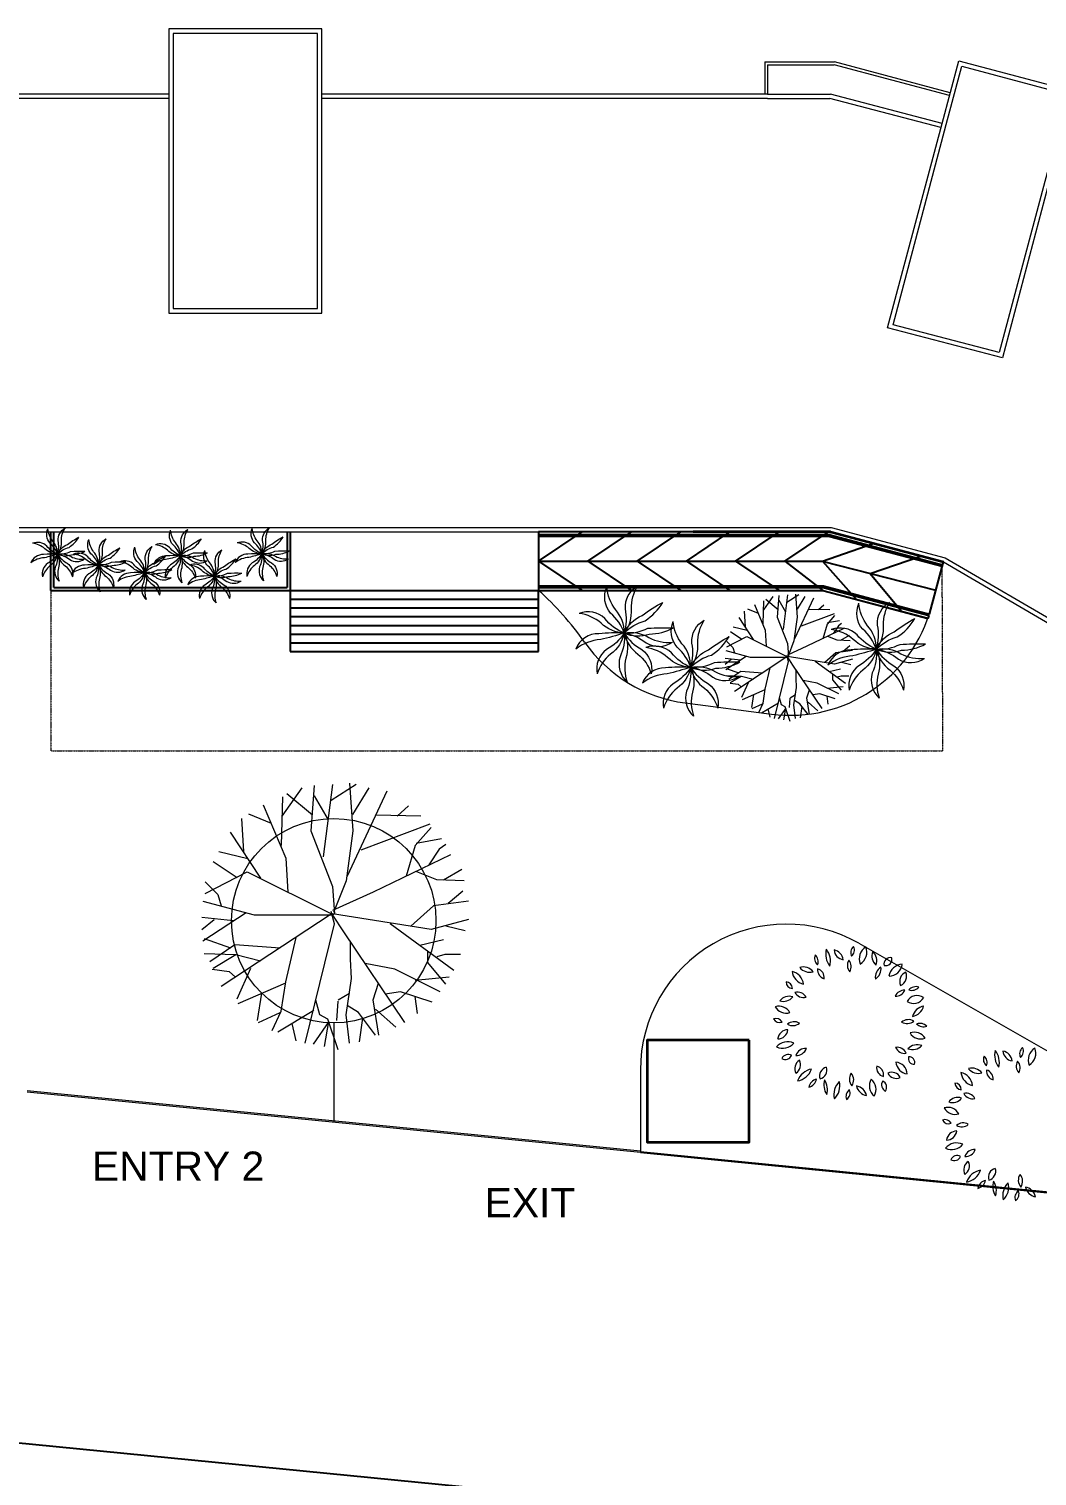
# Model space of a CAD drawing. Header units: millimetres. Extents: x 3079 to 579737, y 1565 to 1161826.
# Drawn here: x 469906 to 504429, y 960470 to 1010039 of the extents above; entities that cross this region are included whole.
import ezdxf

# ---------------------------------------------------------------- set-up
doc = ezdxf.new("R2010")
doc.units = ezdxf.units.MM
doc.linetypes.add('DASHED2', pattern=[9.525, 6.35, -3.175])
for name, color, linetype, lineweight in [('1', 7, 'Continuous', 35), ('A_ELE1', 250, 'Continuous', 20), ('ABOVE', 252, 'DASHED2', 9), ('IG-Area', 250, 'Continuous', 30), ('TWOWHEELER', 250, 'Continuous', 9)]:
    doc.layers.add(name, color=color, linetype=linetype, lineweight=lineweight)
doc.layers.add('IG-Elevation', color=252, linetype='Continuous')
doc.layers.add('TREES', color=72, linetype='Continuous', lineweight=5, transparency=0.05)
doc.styles.get("Standard").update_dxf_attribs({"font": 'arial.ttf'})

msp = doc.modelspace()

# ---------------------------------------------------------------- linework, layer by layer
for p, q in [((470654, 990809), (470654, 992809)), ((470754, 990909), (470754, 992809)), ((478754, 992809), (478754, 990909)), ((478854, 992809), (478854, 990809)), ((497354, 992809), (487354, 992809)), ((487354, 992809), (487354, 990809)), ((487354, 991809), (488850, 992809)), ((497341, 992709), (487354, 992709)), ((497335, 992659), (487354, 992659)), ((489043, 991809), (490538, 992809)), ((490731, 991809), (492226, 992809)), ((492419, 991809), (493914, 992809)), ((494107, 991809), (495602, 992809)), ((495795, 991809), (497290, 992809)), ((497077, 991809), (498822, 992419)), ((497335, 992659), (501182, 991636)), ((497341, 992709), (501194, 991685)), ((497354, 992809), (501220, 991781)), ((498711, 991391), (500452, 991985)), ((487354, 991809), (497076, 991809)), ((487354, 991809), (488850, 990809)), ((489043, 991809), (490538, 990809)), ((490731, 991809), (492226, 990809)), ((492419, 991809), (493914, 990809)), ((494107, 991809), (495602, 990809)), ((495795, 991809), (497093, 990809)), ((497076, 991809), (500963, 990815)), ((497077, 991809), (498238, 990506)), ((498711, 991391), (499788, 990093)), ((500745, 989993), (501220, 991781)), ((470754, 990909), (478754, 990909)), ((470654, 990809), (478854, 990809)), ((478854, 990809), (487354, 990809)), ((478854, 990809), (478854, 988709)), ((478854, 990809), (478854, 988709)), ((478854, 990509), (487354, 990509)), ((487354, 988709), (487354, 990809)), ((487354, 988709), (487354, 990809)), ((487354, 990809), (497093, 990809)), ((497093, 990809), (500706, 989848)), ((497093, 990809), (500690, 989853)), ((478854, 990209), (487354, 990209)), ((478854, 989909), (487354, 989909)), ((500706, 989848), (500732, 989945)), ((478854, 989609), (487354, 989609)), ((478854, 989309), (487354, 989309)), ((478854, 989009), (487354, 989009)), ((478854, 988709), (487354, 988709)), ((478854, 988709), (487354, 988709))]:
    msp.add_line(p, q)
for points in [[(487354, 990959), (490345, 990959), (497113, 990959), (500745, 989993)], [(487354, 990909), (490345, 990909), (497106, 990909), (500732, 989945)], [(487354, 990809), (490345, 990809), (497093, 990809)]]:
    msp.add_lwpolyline(points)
at = {"layer": '1'}
for q in [(492654, 992809), (501220, 991781)]:
    msp.add_line((497354, 992809), q, dxfattribs=at)
msp.add_lwpolyline([(494572, 975405), (491072, 975405), (491072, 971905), (494572, 971905)], close=True, dxfattribs=at)
at = {"layer": 'A_ELE1'}
for p, q in [((495104, 1008909), (497496, 1008909)), ((495104, 1008909), (495104, 1007809)), ((495204, 1008809), (497482, 1008809)), ((495204, 1008809), (495204, 1007809)), ((501431, 1007759), (497482, 1008809)), ((501457, 1007856), (497496, 1008909)), ((474696, 1007809), (457354, 1007809)), ((495204, 1007809), (479934, 1007809)), ((495204, 1007809), (497354, 1007809)), ((501177, 1006804), (497354, 1007809)), ((474696, 1007659), (457504, 1007659)), ((495204, 1007659), (479934, 1007659)), ((495204, 1007659), (497335, 1007659)), ((501139, 1006659), (497335, 1007659)), ((457504, 992959), (497374, 992959)), ((497374, 992959), (501278, 991921)), ((457354, 992809), (497354, 992809)), ((497354, 992809), (501220, 991781)), ((501278, 991921), (521898, 979895)), ((501220, 991781), (521952, 979689)), ((470654, 990809), (478854, 990809)), ((469844, 973680), (490844, 971610)), ((469844, 973629), (490844, 971560))]:
    msp.add_line(p, q, dxfattribs=at)
for points in [[(479934, 1010039), (474696, 1010039), (474696, 1007809), (474700, 1000309), (479934, 1000309), (479934, 1007809)], [(479784, 1009889), (474846, 1009889), (474846, 1007809), (474850, 1000459), (479784, 1000459), (479784, 1007809)], [(499313, 999796), (501177, 1006804), (501748, 1008948), (505672, 1007904), (505101, 1005761), (503241, 998768)], [(499497, 999903), (501322, 1006766), (501854, 1008764), (505488, 1007798), (504956, 1005799), (503135, 998951)]]:
    msp.add_lwpolyline(points, close=True, dxfattribs=at)
at = {"layer": 'ABOVE', "ltscale": 0.25}
for p, q in [((470654, 992809), (470654, 985309)), ((501204, 985309), (501182, 991636)), ((470654, 985309), (501204, 985309))]:
    msp.add_line(p, q, dxfattribs=at)
at = {"layer": 'IG-Area'}
msp.add_line((490844, 971560), (537767, 966935), dxfattribs=at)
at = {"layer": 'IG-Elevation'}
for points in [[(571543, 951278), (534473, 966460, 0.07275), (529135, 967786), (490844, 971560)], [(562494, 942016), (529925, 955355, 0.07275), (527958, 955844), (377433, 970679, 0.438837), (372492, 966268), (372213, 947573)]]:
    msp.add_lwpolyline(points, format="xyb", dxfattribs=at)
at = {"layer": 'TREES'}
for p, q in [((495065, 990451), (495043, 989659)), ((495381, 990600), (495057, 990138)), ((495140, 990507), (495558, 990158)), ((495585, 990636), (495529, 989895)), ((495585, 990470), (495815, 990075)), ((495882, 990655), (495733, 989469)), ((496272, 990655), (495864, 990395)), ((496773, 990544), (496123, 989153)), ((496160, 990674), (496216, 989895)), ((496476, 990600), (496211, 990165)), ((494397, 990099), (494431, 989561)), ((494509, 990172), (494880, 990024)), ((494750, 990321), (495121, 989450)), ((497478, 990006), (496346, 989579)), ((497329, 990136), (496593, 990152)), ((497125, 990303), (496940, 990136)), ((497496, 989950), (497236, 989654)), ((494026, 989561), (494501, 989443)), ((494211, 989876), (494709, 989123)), ((495121, 989450), (495155, 988894)), ((495529, 989895), (495882, 988986)), ((496216, 989895), (496105, 989078)), ((497812, 989506), (496550, 988893)), ((497236, 989654), (497088, 989153)), ((497664, 989764), (497255, 989692)), ((497627, 989598), (497459, 989338)), ((497738, 989673), (497627, 989598)), ((493803, 988874), (494490, 989227)), ((493803, 989060), (494007, 988855)), ((493934, 989394), (494323, 989134)), ((494490, 989227), (495901, 988522)), ((495882, 988986), (495918, 988540)), ((496105, 989078), (495901, 988559)), ((497589, 989097), (497262, 989227)), ((498035, 989078), (497589, 989097)), ((497998, 989265), (497699, 989088)), ((498016, 988912), (497775, 988707)), ((493747, 988485), (494268, 988429)), ((493747, 988281), (493951, 988448)), ((493766, 988745), (494601, 988522)), ((493766, 988095), (494471, 988559)), ((494007, 988855), (494063, 988670)), ((494063, 987353), (495864, 988540)), ((494601, 988522), (495882, 988522)), ((495918, 988374), (495864, 988578)), ((497496, 988281), (495882, 988540)), ((496550, 988893), (495885, 988594)), ((496067, 988244), (495891, 988518)), ((497534, 988670), (497163, 988337)), ((498109, 988448), (497496, 988281)), ((498109, 988745), (497534, 988670)), ((493785, 988133), (494215, 987982)), ((493878, 987761), (494286, 988040)), ((494286, 988040), (495029, 987984)), ((495121, 987427), (495288, 988151)), ((495437, 986425), (495918, 988374)), ((497069, 986759), (496067, 988244)), ((496178, 987798), (496178, 988095)), ((497868, 987613), (496828, 988374)), ((497700, 988114), (497311, 988021)), ((497441, 987743), (497441, 987929)), ((498054, 988262), (497738, 988337)), ((493785, 987891), (494305, 987873)), ((493915, 987631), (494193, 987594)), ((493934, 987650), (494305, 987873)), ((494193, 987594), (494299, 987503)), ((494305, 987873), (494709, 987768)), ((494323, 987148), (494546, 987650)), ((495047, 986944), (495121, 987427)), ((496105, 986888), (496197, 987483)), ((496197, 987483), (496178, 987798)), ((496902, 987631), (496420, 987725)), ((497645, 987260), (496902, 987631)), ((497794, 987502), (497236, 987446)), ((497738, 987390), (497441, 987743)), ((497719, 987873), (497589, 987835)), ((497979, 987873), (497719, 987873)), ((494342, 987075), (495121, 987409)), ((494657, 986796), (494731, 987242)), ((494898, 986629), (495047, 986944)), ((494992, 986611), (495578, 986961)), ((495678, 986888), (495614, 987128)), ((495956, 986796), (495974, 987111)), ((495974, 987130), (496160, 987242)), ((496309, 986926), (496123, 987038)), ((496550, 987130), (496636, 987406)), ((496642, 986555), (496550, 987130)), ((496921, 986684), (496587, 986982)), ((496996, 987260), (496747, 987225)), ((497515, 987093), (496996, 987260)), ((497274, 986907), (497236, 987186)), ((494675, 986759), (495029, 986926)), ((495288, 986462), (495224, 986745)), ((495827, 986778), (495567, 986407)), ((495808, 986815), (495678, 986888)), ((495752, 986369), (495827, 986778)), ((495974, 986313), (495808, 986815)), ((496160, 986425), (496105, 986888)), ((496587, 986555), (496309, 986926)), ((496327, 986443), (496382, 986833)), ((479248, 984045), (478570, 983078)), ((479675, 984122), (479558, 982568)), ((480298, 984160), (479986, 981676)), ((481113, 984160), (480259, 983616)), ((480879, 984199), (480996, 982568)), ((481540, 984045), (480985, 983135)), ((477926, 983462), (478704, 981637)), ((478586, 983733), (478541, 982074)), ((478742, 983850), (479618, 983120)), ((479675, 983772), (480156, 982946)), ((482163, 983928), (480802, 981014)), ((477186, 982996), (477258, 981869)), ((477421, 983150), (478198, 982839)), ((483328, 983073), (481787, 983106)), ((482901, 983423), (482513, 983073)), ((476798, 982529), (477840, 980952)), ((479558, 982568), (480298, 980665)), ((480996, 982568), (480764, 980858)), ((483639, 982800), (481269, 981908)), ((483677, 982683), (483133, 982064)), ((483133, 982064), (482822, 981014)), ((484029, 982295), (483172, 982143)), ((484183, 982103), (483951, 981947)), ((476217, 981520), (477032, 980975)), ((476410, 981869), (477404, 981622)), ((478704, 981637), (478773, 980471)), ((484340, 981754), (481696, 980469)), ((483951, 981947), (483600, 981403)), ((475943, 980430), (477382, 981170)), ((477382, 981170), (480336, 979694)), ((483873, 980897), (483186, 981170)), ((484728, 981249), (484103, 980879)), ((475943, 980821), (476371, 980392)), ((480298, 980665), (480373, 979732)), ((480764, 980858), (480336, 979771)), ((484806, 980858), (483873, 980897)), ((484767, 980509), (484261, 980081)), ((475865, 980159), (477614, 979694)), ((476371, 980392), (476488, 980003)), ((481696, 980469), (480302, 979845)), ((483756, 980003), (482979, 979305)), ((484962, 980159), (483756, 980003)), ((475826, 979616), (476916, 979499)), ((475826, 979188), (476254, 979537)), ((475865, 978800), (477343, 979771)), ((476488, 977245), (480259, 979732)), ((477614, 979694), (480298, 979694)), ((480373, 979383), (480259, 979810)), ((483677, 979188), (480298, 979732)), ((480685, 979110), (480316, 979686)), ((484962, 979537), (483677, 979188)), ((479365, 975302), (480373, 979383)), ((482783, 976001), (480685, 979110)), ((484456, 977789), (482278, 979383)), ((484845, 979149), (484183, 979305)), ((475904, 978878), (476806, 978563)), ((476100, 978099), (476955, 978683)), ((476955, 978683), (478510, 978566)), ((478704, 977400), (479053, 978917)), ((480918, 978177), (480918, 978800)), ((484105, 978839), (483289, 978643)), ((475904, 978373), (476993, 978334)), ((476217, 977867), (476993, 978334)), ((476993, 978334), (477840, 978114)), ((480957, 977517), (480918, 978177)), ((482434, 977828), (481423, 978023)), ((483562, 978062), (483562, 978450)), ((484183, 977322), (483562, 978062)), ((484144, 978334), (483873, 978255)), ((484689, 978334), (484144, 978334)), ((476177, 977828), (476759, 977749)), ((476759, 977749), (476981, 977559)), ((477032, 976817), (477499, 977867)), ((480764, 976272), (480957, 977517)), ((483990, 977051), (482434, 977828)), ((484301, 977556), (483133, 977440)), ((477071, 976662), (478704, 977361)), ((478547, 976389), (478704, 977400)), ((481696, 976778), (481876, 977355)), ((482629, 977051), (482108, 976977)), ((483716, 976701), (482629, 977051)), ((477731, 976079), (477887, 977012)), ((479871, 976272), (479735, 976773)), ((480451, 976079), (480490, 976739)), ((480490, 976778), (480879, 977012)), ((481191, 976351), (480802, 976585)), ((481890, 975573), (481696, 976778)), ((483211, 976311), (483133, 976895)), ((477770, 976001), (478510, 976351)), ((478237, 975730), (478547, 976389)), ((478432, 975691), (479661, 976424)), ((480181, 976040), (479636, 975263)), ((480142, 976118), (479871, 976272)), ((480025, 975185), (480181, 976040)), ((480490, 975067), (480142, 976118)), ((480879, 975302), (480764, 976272)), ((481773, 975573), (481191, 976351)), ((481230, 975339), (481345, 976157)), ((482473, 975845), (481773, 976467)), ((479053, 975378), (478919, 975972))]:
    msp.add_line(p, q, dxfattribs=at)
for points in [[(470884, 992050, 0.132218), (470627, 992428, -0.290059), (470554, 992918)], [(470884, 992050, 0.189994), (470719, 992495, -0.147093), (470554, 992918)], [(470884, 992050, 0.189994), (471019, 992505, -0.147093), (471141, 992943)], [(470884, 992050, 0.132218), (470905, 992507, -0.290059), (471141, 992943)], [(475089, 991999, 0.189994), (475224, 992453, -0.147093), (475346, 992891)], [(475089, 991999, 0.132218), (475110, 992455, -0.290059), (475346, 992891)], [(477884, 992062, 0.132218), (477627, 992440, -0.290059), (477554, 992930)], [(477884, 992062, 0.189994), (477719, 992507, -0.147093), (477554, 992930)], [(477884, 992062, 0.189994), (478019, 992517, -0.147093), (478142, 992954)], [(477884, 992062, 0.132218), (477906, 992519, -0.290059), (478142, 992954)], [(470884, 992050, -0.132218), (470518, 992325, 0.290059), (470032, 992421)], [(470884, 992050, -0.189994), (470447, 992236, 0.147093), (470032, 992421)], [(470884, 992050, -0.132218), (471278, 992282, 0.112756), (471614, 992630)], [(470884, 992050, -0.189994), (471224, 992381, -0.042997), (471614, 992630)], [(472287, 991683, 0.132218), (472030, 992061, -0.290059), (471957, 992551)], [(472287, 991683, 0.189994), (472122, 992128, -0.147093), (471957, 992551)], [(472287, 991683, 0.189994), (472422, 992138, -0.147093), (472545, 992576)], [(472287, 991683, 0.132218), (472309, 992140, -0.290059), (472545, 992576)], [(475089, 991999, -0.132218), (474724, 992273, 0.290059), (474237, 992369)], [(475089, 991999, 0.132218), (474832, 992377, -0.290059), (474759, 992867)], [(475089, 991999, 0.189994), (474924, 992443, -0.147093), (474759, 992867)], [(475089, 991999, -0.132218), (475483, 992230, 0.112756), (475819, 992579)], [(475089, 991999, -0.189994), (475429, 992330, -0.042997), (475819, 992579)], [(477884, 992062, -0.132218), (477519, 992336, 0.290059), (477033, 992432)], [(477884, 992062, -0.189994), (477448, 992248, 0.147093), (477033, 992432)], [(477884, 992062, -0.132218), (478279, 992293, 0.112756), (478615, 992642)], [(477884, 992062, -0.189994), (478224, 992393, -0.042997), (478615, 992642)], [(470884, 992050, 0.033158), (470405, 992037, 0.319903), (469968, 991747)], [(470884, 992050, -0.018871), (470439, 991926, 0.153534), (469968, 991747)], [(470884, 992050, -0.132218), (470550, 991738, 0.290059), (470371, 991275)], [(470884, 992050, -0.189994), (470625, 991652, 0.147093), (470371, 991275)], [(470884, 992050, -0.132218), (470804, 991600, 0.290059), (470939, 991123)], [(470884, 992050, 0.132218), (471332, 992142, -0.02063), (471816, 992149)], [(470884, 992050, 0.189994), (471358, 992031, 0.126541), (471816, 992149)], [(470884, 992050, -0.189994), (471351, 991965, 0.147093), (471796, 991875)], [(470884, 992050, -0.132218), (471301, 991862, 0.290059), (471796, 991875)], [(470884, 992050, 0.189994), (471143, 991652, -0.147093), (471396, 991275)], [(470884, 992050, 0.132218), (471218, 991738, -0.290059), (471396, 991275)], [(470884, 992050, -0.189994), (470916, 991577, 0.147093), (470939, 991123)], [(472287, 991683, -0.132218), (471922, 991958, 0.290059), (471435, 992054)], [(472287, 991683, -0.189994), (471851, 991869, 0.147093), (471435, 992054)], [(472287, 991683, -0.132218), (472682, 991915, 0.112756), (473018, 992263)], [(472287, 991683, -0.189994), (472627, 992014, -0.042997), (473018, 992263)], [(473866, 991419, 0.132218), (473608, 991797, -0.290059), (473535, 992287)], [(473866, 991419, 0.189994), (473700, 991864, -0.147093), (473535, 992287)], [(473866, 991419, 0.189994), (474001, 991874, -0.147093), (474123, 992312)], [(473866, 991419, 0.132218), (473887, 991876, -0.290059), (474123, 992312)], [(473866, 991419, -0.132218), (474260, 991650, 0.112756), (474596, 991999)], [(473866, 991419, -0.189994), (474205, 991750, -0.042997), (474596, 991999)], [(475089, 991999, 0.033158), (474610, 991986, 0.319903), (474174, 991695)], [(475089, 991999, -0.018871), (474644, 991874, 0.153534), (474174, 991695)], [(475089, 991999, -0.189994), (474653, 992184, 0.147093), (474237, 992369)], [(475089, 991999, -0.132218), (474755, 991686, 0.290059), (474577, 991224)], [(475089, 991999, -0.189994), (474830, 991601, 0.147093), (474577, 991224)], [(475089, 991999, -0.132218), (475010, 991548, 0.290059), (475144, 991071)], [(475089, 991999, 0.132218), (475537, 992090, -0.02063), (476021, 992098)], [(475089, 991999, 0.189994), (475563, 991980, 0.126541), (476021, 992098)], [(475089, 991999, -0.189994), (475556, 991913, 0.147093), (476002, 991824)], [(475089, 991999, -0.132218), (475506, 991811, 0.290059), (476002, 991824)], [(475089, 991999, 0.189994), (475348, 991601, -0.147093), (475602, 991224)], [(475089, 991999, 0.132218), (475423, 991686, -0.290059), (475602, 991224)], [(475089, 991999, -0.189994), (475121, 991525, 0.147093), (475144, 991071)], [(476260, 991303, 0.132218), (476003, 991681, -0.290059), (475930, 992171)], [(476260, 991303, 0.189994), (476095, 991748, -0.147093), (475930, 992171)], [(476260, 991303, 0.189994), (476395, 991758, -0.147093), (476517, 992196)], [(476260, 991303, 0.132218), (476281, 991760, -0.290059), (476517, 992196)], [(477884, 992062, 0.033158), (477406, 992049, 0.319903), (476969, 991758)], [(477884, 992062, -0.018871), (477439, 991937, 0.153534), (476969, 991758)], [(477884, 992062, -0.132218), (477551, 991749, 0.290059), (477372, 991287)], [(477884, 992062, -0.189994), (477626, 991664, 0.147093), (477372, 991287)], [(477884, 992062, -0.132218), (477805, 991612, 0.290059), (477940, 991134)], [(477884, 992062, 0.132218), (478332, 992154, -0.02063), (478816, 992161)], [(477884, 992062, 0.189994), (478359, 992043, 0.126541), (478816, 992161)], [(477884, 992062, -0.189994), (478351, 991976, 0.147093), (478797, 991887)], [(477884, 992062, -0.132218), (478301, 991874, 0.290059), (478797, 991887)], [(477884, 992062, 0.189994), (478143, 991664, -0.147093), (478397, 991287)], [(477884, 992062, 0.132218), (478218, 991749, -0.290059), (478397, 991287)], [(477884, 992062, -0.189994), (477916, 991588, 0.147093), (477940, 991134)], [(472287, 991683, 0.033158), (471808, 991670, 0.319903), (471372, 991379)], [(472287, 991683, -0.018871), (471842, 991558, 0.153534), (471372, 991379)], [(472287, 991683, -0.132218), (471953, 991371, 0.290059), (471775, 990908)], [(472287, 991683, -0.189994), (472029, 991285, 0.147093), (471775, 990908)], [(472287, 991683, -0.132218), (472208, 991233, 0.290059), (472342, 990756)], [(472287, 991683, 0.132218), (472735, 991775, -0.02063), (473219, 991782)], [(472287, 991683, 0.189994), (472761, 991664, 0.126541), (473219, 991782)], [(472287, 991683, -0.189994), (472754, 991597, 0.147093), (473200, 991508)], [(472287, 991683, -0.132218), (472704, 991495, 0.290059), (473200, 991508)], [(472287, 991683, 0.189994), (472546, 991285, -0.147093), (472800, 990908)], [(472287, 991683, 0.132218), (472621, 991371, -0.290059), (472800, 990908)], [(472287, 991683, -0.189994), (472319, 991210, 0.147093), (472342, 990756)], [(473866, 991419, 0.033158), (473387, 991406, 0.319903), (472950, 991115)], [(473866, 991419, -0.018871), (473420, 991294, 0.153534), (472950, 991115)], [(473866, 991419, -0.132218), (473500, 991694, 0.290059), (473014, 991789)], [(473866, 991419, -0.189994), (473429, 991605, 0.147093), (473014, 991789)], [(473866, 991419, -0.132218), (473532, 991106, 0.290059), (473353, 990644)], [(473866, 991419, -0.189994), (473607, 991021, 0.147093), (473353, 990644)], [(473866, 991419, -0.132218), (473786, 990969, 0.290059), (473921, 990492)], [(473866, 991419, 0.132218), (474314, 991511, -0.02063), (474797, 991518)], [(473866, 991419, 0.189994), (474340, 991400, 0.126541), (474797, 991518)], [(473866, 991419, -0.189994), (474332, 991333, 0.147093), (474778, 991244)], [(473866, 991419, -0.132218), (474283, 991231, 0.290059), (474778, 991244)], [(473866, 991419, 0.189994), (474124, 991021, -0.147093), (474378, 990644)], [(473866, 991419, 0.132218), (474200, 991106, -0.290059), (474378, 990644)], [(473866, 991419, -0.189994), (473898, 990945, 0.147093), (473921, 990492)], [(476260, 991303, -0.132218), (475894, 991578, 0.290059), (475408, 991674)], [(476260, 991303, -0.189994), (475823, 991489, 0.147093), (475408, 991674)], [(476260, 991303, -0.132218), (476654, 991535, 0.112756), (476990, 991883)], [(476260, 991303, -0.189994), (476600, 991634, -0.042997), (476990, 991883)], [(476260, 991303, 0.132218), (476708, 991395, -0.02063), (477192, 991402)], [(476260, 991303, 0.189994), (476734, 991284, 0.126541), (477192, 991402)], [(476260, 991303, 0.033158), (475781, 991290, 0.319903), (475345, 990999)], [(476260, 991303, -0.018871), (475815, 991178, 0.153534), (475345, 990999)], [(476260, 991303, -0.132218), (475926, 990991, 0.290059), (475747, 990528)], [(476260, 991303, -0.189994), (476001, 990905, 0.147093), (475747, 990528)], [(476260, 991303, -0.132218), (476181, 990853, 0.290059), (476315, 990376)], [(476260, 991303, -0.189994), (476727, 991217, 0.147093), (477172, 991128)], [(476260, 991303, -0.132218), (476677, 991115, 0.290059), (477172, 991128)], [(476260, 991303, 0.189994), (476519, 990905, -0.147093), (476773, 990528)], [(476260, 991303, 0.132218), (476594, 990991, -0.290059), (476773, 990528)], [(476260, 991303, -0.189994), (476292, 990830, 0.147093), (476315, 990376)], [(490291, 989347, 0.132218), (489826, 990031, -0.290059), (489694, 990918)], [(490291, 989347, 0.189994), (489992, 990152, -0.147093), (489694, 990918)], [(490291, 989347, 0.189994), (490536, 990170, -0.147093), (490757, 990962)], [(490291, 989347, 0.132218), (490330, 990174, -0.290059), (490757, 990962)], [(498926, 988793, 0.189994), (499170, 989617, -0.147093), (499391, 990409)], [(498926, 988793, 0.132218), (498964, 989620, -0.290059), (499391, 990409)], [(490291, 989347, -0.132218), (489630, 989844, 0.290059), (488750, 990018)], [(490291, 989347, -0.189994), (489501, 989684, 0.147093), (488750, 990018)], [(490291, 989347, -0.132218), (491005, 989766, 0.112756), (491613, 990397)], [(490291, 989347, -0.189994), (490906, 989947, -0.042997), (491613, 990397)], [(498926, 988793, 0.132218), (498460, 989477, -0.290059), (498328, 990365)], [(498926, 988793, 0.189994), (498627, 989598, -0.147093), (498328, 990365)], [(490291, 989347, 0.132218), (491102, 989513, -0.02063), (491977, 989527)], [(490291, 989347, 0.189994), (491149, 989313, 0.126541), (491977, 989527)], [(492569, 988175, 0.132218), (492104, 988859, -0.290059), (491971, 989746)], [(492569, 988175, 0.189994), (492270, 988980, -0.147093), (491971, 989746)], [(492569, 988175, 0.189994), (492813, 988998, -0.147093), (493034, 989790)], [(492569, 988175, 0.132218), (492607, 989002, -0.290059), (493034, 989790)], [(498926, 988793, -0.132218), (498264, 989290, 0.290059), (497384, 989464)], [(498926, 988793, -0.189994), (498136, 989130, 0.147093), (497384, 989464)], [(498926, 988793, -0.132218), (499639, 989212, 0.112756), (500247, 989843)], [(498926, 988793, -0.189994), (499540, 989393, -0.042997), (500247, 989843)], [(490291, 989347, 0.033158), (489425, 989324, 0.319903), (488635, 988798)], [(490291, 989347, -0.018871), (489486, 989122, 0.153534), (488635, 988798)], [(490291, 989347, -0.132218), (489687, 988782, 0.290059), (489364, 987946)], [(490291, 989347, -0.189994), (489823, 988628, 0.147093), (489364, 987946)], [(490291, 989347, -0.132218), (490148, 988533, 0.290059), (490391, 987669)], [(490291, 989347, -0.189994), (491136, 989192, 0.147093), (491942, 989031)], [(490291, 989347, -0.132218), (491046, 989008, 0.290059), (491942, 989031)], [(490291, 989347, 0.189994), (490760, 988628, -0.147093), (491219, 987946)], [(490291, 989347, 0.132218), (490895, 988782, -0.290059), (491219, 987946)], [(490291, 989347, -0.189994), (490349, 988491, 0.147093), (490391, 987669)], [(492569, 988175, -0.132218), (493282, 988594, 0.112756), (493890, 989225)], [(492569, 988175, -0.189994), (493183, 988775, -0.042997), (493890, 989225)], [(498926, 988793, 0.132218), (499736, 988959, -0.02063), (500612, 988973)], [(498926, 988793, 0.189994), (499784, 988759, 0.126541), (500612, 988973)], [(492569, 988175, -0.132218), (491907, 988672, 0.290059), (491027, 988846)], [(492569, 988175, -0.189994), (491779, 988512, 0.147093), (491027, 988846)], [(498926, 988793, 0.033158), (498059, 988770, 0.319903), (497269, 988244)], [(498926, 988793, -0.018871), (498120, 988568, 0.153534), (497269, 988244)], [(498926, 988793, -0.132218), (498322, 988228, 0.290059), (497998, 987392)], [(498926, 988793, -0.189994), (498458, 988074, 0.147093), (497998, 987392)], [(498926, 988793, -0.132218), (498782, 987979, 0.290059), (499026, 987115)], [(498926, 988793, -0.189994), (499770, 988639, 0.147093), (500577, 988477)], [(498926, 988793, -0.132218), (499680, 988454, 0.290059), (500577, 988477)], [(498926, 988793, 0.189994), (499394, 988074, -0.147093), (499853, 987392)], [(498926, 988793, 0.132218), (499530, 988228, -0.290059), (499853, 987392)], [(498926, 988793, -0.189994), (498983, 987937, 0.147093), (499026, 987115)], [(492569, 988175, 0.033158), (491702, 988152, 0.319903), (490912, 987626)], [(492569, 988175, -0.018871), (491763, 987950, 0.153534), (490912, 987626)], [(492569, 988175, -0.132218), (491965, 987610, 0.290059), (491641, 986773)], [(492569, 988175, -0.189994), (492101, 987456, 0.147093), (491641, 986773)], [(492569, 988175, -0.132218), (492425, 987360, 0.290059), (492669, 986497)], [(492569, 988175, 0.132218), (493379, 988341, -0.02063), (494255, 988355)], [(492569, 988175, 0.189994), (493427, 988141, 0.126541), (494255, 988355)], [(492569, 988175, -0.189994), (493413, 988020, 0.147093), (494220, 987859)], [(492569, 988175, -0.132218), (493323, 987835, 0.290059), (494220, 987859)], [(492569, 988175, 0.189994), (493037, 987456, -0.147093), (493496, 986773)], [(492569, 988175, 0.132218), (493173, 987610, -0.290059), (493496, 986773)], [(492569, 988175, -0.189994), (492626, 987319, 0.147093), (492669, 986497)]]:
    msp.add_lwpolyline(points, format="xyb", dxfattribs=at)
for centre, radius, start, end in [((497849, 978346), 658, 165.2071, 218.3217), ((496697, 978106), 658, 345.2071, 38.3217), ((498326, 978396), 278, 129.7475, 206.0709), ((497899, 978488), 278, 309.7475, 26.0709), ((498825, 978189), 483, 122.117, 201.7275), ((498119, 978419), 483, 302.117, 21.7275), ((497092, 978209), 286, 156.7754, 231.288), ((496650, 978099), 286, 336.7754, 51.288), ((497414, 978119), 376, 5.3196, 80.419), ((497851, 978525), 376, 185.3196, 260.419), ((498267, 977969), 335, 148.7877, 221.5977), ((497730, 977920), 335, 328.7877, 41.5977), ((499174, 978286), 405, 159.117, 230.3606), ((498538, 978118), 405, 339.117, 50.3606), ((499404, 978013), 219, 76.5419, 193.4774), ((499242, 978175), 219, 256.5419, 13.4774), ((495921, 977256), 516, 6.5487, 76.8911), ((496551, 977817), 516, 186.5487, 256.8911), ((496422, 977478), 430, 38.6962, 106.2415), ((496637, 978159), 430, 218.6962, 286.2415), ((497224, 977808), 312, 173.65, 254.6514), ((496830, 977541), 312, 353.65, 74.6514), ((499315, 977544), 426, 122.8873, 186.7253), ((498660, 977852), 426, 302.8873, 6.7253), ((499346, 978064), 474, 271.6328, 352.0268), ((499828, 977525), 474, 91.6328, 172.0268), ((500073, 977416), 347, 113.4753, 203.456), ((499617, 977596), 347, 293.4753, 23.456), ((495825, 977174), 225, 359.2557, 87.6287), ((496059, 977396), 225, 179.2557, 267.6287), ((496216, 976705), 344, 28.8072, 103.9199), ((496435, 977204), 344, 208.8072, 283.9199), ((499591, 977240), 333, 267.1724, 337.2365), ((499882, 976778), 333, 87.1724, 157.2365), ((500281, 976923), 311, 71.8192, 140.0818), ((500140, 977418), 311, 251.8192, 320.0818), ((495587, 976131), 434, 29.1952, 106.7189), ((495841, 976759), 434, 209.1952, 286.7189), ((495934, 976502), 402, 71.3712, 141.7535), ((495746, 977131), 402, 251.3712, 321.7535), ((500323, 976541), 388, 54.9745, 151.3792), ((500206, 977045), 388, 234.9745, 331.3792), ((500070, 976695), 492, 280.8762, 345.4479), ((500639, 976087), 492, 100.8762, 165.4479), ((495492, 975907), 238, 28.1981, 112.1918), ((495612, 976240), 238, 208.1981, 292.1918), ((496110, 975686), 347, 58.8748, 131.2135), ((500027, 975731), 373, 60.5095, 129.292), ((499974, 976344), 373, 240.5095, 309.292), ((495896, 975404), 352, 90.2529, 173.5221), ((495545, 975795), 352, 270.2529, 353.5221), ((496061, 976244), 347, 238.8748, 311.2135), ((500229, 975248), 426, 30.9482, 110.5784), ((500444, 975867), 426, 210.9482, 290.5784), ((500414, 975641), 336, 44.2577, 108.5927), ((500547, 976194), 336, 224.2577, 288.5927), ((495889, 974856), 490, 64.7353, 140.5781), ((495719, 975611), 490, 244.7353, 320.5781), ((496505, 974767), 354, 86.0282, 161.3698), ((496194, 975233), 354, 266.0282, 341.3698), ((499636, 974822), 337, 22.5723, 98.3335), ((499898, 975285), 337, 202.5723, 278.3335), ((500330, 974792), 452, 69.7201, 135.6489), ((500163, 975531), 452, 249.7201, 315.6489), ((503634, 974881), 658, 165.2071, 218.3217), ((502482, 974641), 658, 345.2071, 38.3217), ((504111, 974931), 278, 129.7475, 206.0709), ((503684, 975022), 278, 309.7475, 26.0709), ((504610, 974723), 483, 122.117, 201.7275), ((503905, 974954), 483, 302.117, 21.7275), ((495907, 974674), 238, 59.9815, 155.6676), ((495809, 974978), 238, 239.9815, 335.6676), ((496474, 974424), 342, 122.5817, 207.18), ((495986, 974556), 342, 302.5817, 27.18), ((500034, 974677), 436, 183.3189, 263.1904), ((499547, 974219), 436, 3.3189, 83.1904), ((500219, 974776), 197, 163.4933, 274.4697), ((500046, 974636), 197, 343.4933, 94.4697), ((502877, 974744), 286, 156.7754, 231.288), ((502436, 974633), 286, 336.7754, 51.288), ((503199, 974654), 376, 5.3196, 80.419), ((503636, 975059), 376, 185.3196, 260.419), ((504052, 974503), 335, 148.7877, 221.5977), ((503515, 974454), 335, 328.7877, 41.5977), ((496822, 973794), 628, 100.3005, 160.4476), ((496117, 974622), 628, 280.3005, 340.4476), ((496964, 973717), 358, 104.1004, 168.465), ((496526, 974136), 358, 284.1004, 348.465), ((497286, 974175), 306, 103.8914, 198.9039), ((496924, 974373), 306, 283.8914, 18.9039), ((497738, 973867), 610, 163.4642, 212.7906), ((496640, 973710), 610, 343.4642, 32.7906), ((498356, 974068), 354, 145.5248, 220.8327), ((497796, 974037), 354, 325.5248, 40.8327), ((499131, 973838), 445, 149.4737, 231.7586), ((498472, 973714), 445, 329.4737, 51.7586), ((499231, 974450), 297, 168.8066, 257.6391), ((498876, 974218), 297, 348.8066, 77.6391), ((499463, 973991), 310, 25.4537, 116.6852), ((499604, 974401), 310, 205.4537, 296.6852), ((501706, 973790), 516, 6.5487, 76.8911), ((502336, 974352), 516, 186.5487, 256.8911), ((502207, 974012), 430, 38.6962, 106.2415), ((502422, 974693), 430, 218.6962, 286.2415), ((503009, 974342), 312, 173.65, 254.6514), ((502616, 974076), 312, 353.65, 74.6514), ((498077, 973542), 607, 133.8117, 194.3077), ((497069, 973830), 607, 313.8117, 14.3077), ((498166, 973476), 280, 125.4093, 202.7101), ((497746, 973596), 280, 305.4093, 22.7101), ((498670, 973929), 436, 192.306, 259.6849), ((498166, 973407), 436, 12.306, 79.6849), ((499345, 973872), 241, 146.8151, 244.0193), ((499038, 973788), 241, 326.8151, 64.0193), ((501610, 973708), 225, 359.2557, 87.6287), ((501844, 973930), 225, 179.2557, 267.6287), ((502002, 973240), 344, 28.8072, 103.9199), ((502220, 973739), 344, 208.8072, 283.9199), ((501372, 972666), 434, 29.1952, 106.7189), ((501626, 973293), 434, 209.1952, 286.7189), ((501719, 973037), 402, 71.3712, 141.7535), ((501532, 973666), 402, 251.3712, 321.7535), ((501278, 972441), 238, 28.1981, 112.1918), ((501398, 972774), 238, 208.1981, 292.1918), ((501896, 972221), 347, 58.8748, 131.2135), ((501681, 971938), 352, 90.2529, 173.5221), ((501330, 972329), 352, 270.2529, 353.5221), ((501847, 972778), 347, 238.8748, 311.2135), ((501674, 971391), 490, 64.7353, 140.5781), ((501505, 972145), 490, 244.7353, 320.5781), ((502290, 971301), 354, 86.0282, 161.3698), ((501980, 971767), 354, 266.0282, 341.3698), ((501692, 971208), 238, 59.9815, 155.6676), ((501594, 971512), 238, 239.9815, 335.6676), ((502259, 970958), 342, 122.5817, 207.18), ((501771, 971090), 342, 302.5817, 27.18), ((502607, 970328), 628, 100.3005, 160.4476), ((501903, 971157), 628, 280.3005, 340.4476), ((502750, 970251), 358, 104.1004, 168.465), ((502311, 970670), 358, 284.1004, 348.465), ((503072, 970710), 306, 103.8914, 198.9039), ((502709, 970907), 306, 283.8914, 18.9039), ((503523, 970401), 610, 163.4642, 212.7906), ((502426, 970244), 610, 343.4642, 32.7906), ((504141, 970602), 354, 145.5248, 220.8327), ((503582, 970571), 354, 325.5248, 40.8327), ((503862, 970077), 607, 133.8117, 194.3077), ((502854, 970365), 607, 313.8117, 14.3077), ((503952, 970011), 280, 125.4093, 202.7101), ((503532, 970131), 280, 305.4093, 22.7101), ((504455, 970464), 436, 192.306, 259.6849), ((503951, 969942), 436, 12.306, 79.6849)]:
    msp.add_arc(centre, radius, start, end, dxfattribs=at)
at = {"layer": 'TWOWHEELER'}
for p, q in [((501220, 991781), (500811, 990243)), ((492374, 986955), (495334, 986570)), ((498324, 978718), (515021, 969177)), ((480344, 975993), (480344, 972595)), ((490844, 974377), (490844, 971560))]:
    msp.add_line(p, q, dxfattribs=at)
msp.add_circle((480344, 979493), 3500, dxfattribs=at)
for centre, radius, start, end in [((486619, 982993), 10500, 69.2116, 69.2117), ((480344, 982993), 10500, 35.1346, 48.1095), ((495979, 991528), 5000, 262.5859, 345.1045), ((493019, 991913), 5000, 215.1346, 262.5859), ((495844, 974377), 5000, 60.2551, 180)]:
    msp.add_arc(centre, radius, start, end, dxfattribs=at)

# ---------------------------------------------------------------- texts
at = {"layer": 'IG-Area', "char_height": 1000, "attachment_point": 1}
for s, insert in [('ENTRY 2', (472064, 971585)), ('EXIT', (485510, 970338))]:
    msp.add_mtext_dynamic_manual_height_columns(s, width=38356.19, gutter_width=12.5, heights=[0], dxfattribs=dict(at, insert=insert))

doc.saveas('drawing.dxf')
